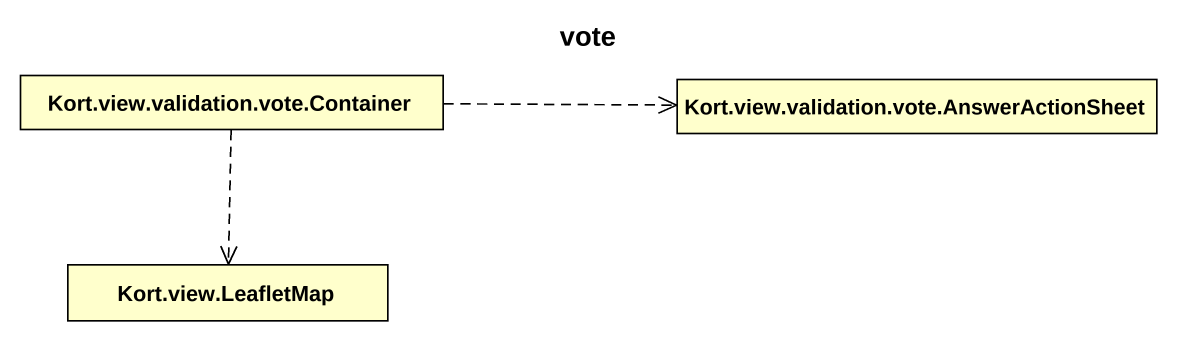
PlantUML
@startuml
title vote
hide circle
hide empty members
class "Kort.view.validation.vote.Container" as Kort_view_validation_vote
class "Kort.view.validation.vote.AnswerActionSheet" as Kort_view_validation_vote_2
class "Kort.view.LeafletMap" as Kort_view_LeafletMap
Kort_view_validation_vote .right.> Kort_view_validation_vote_2
Kort_view_validation_vote ..> Kort_view_LeafletMap
@enduml
